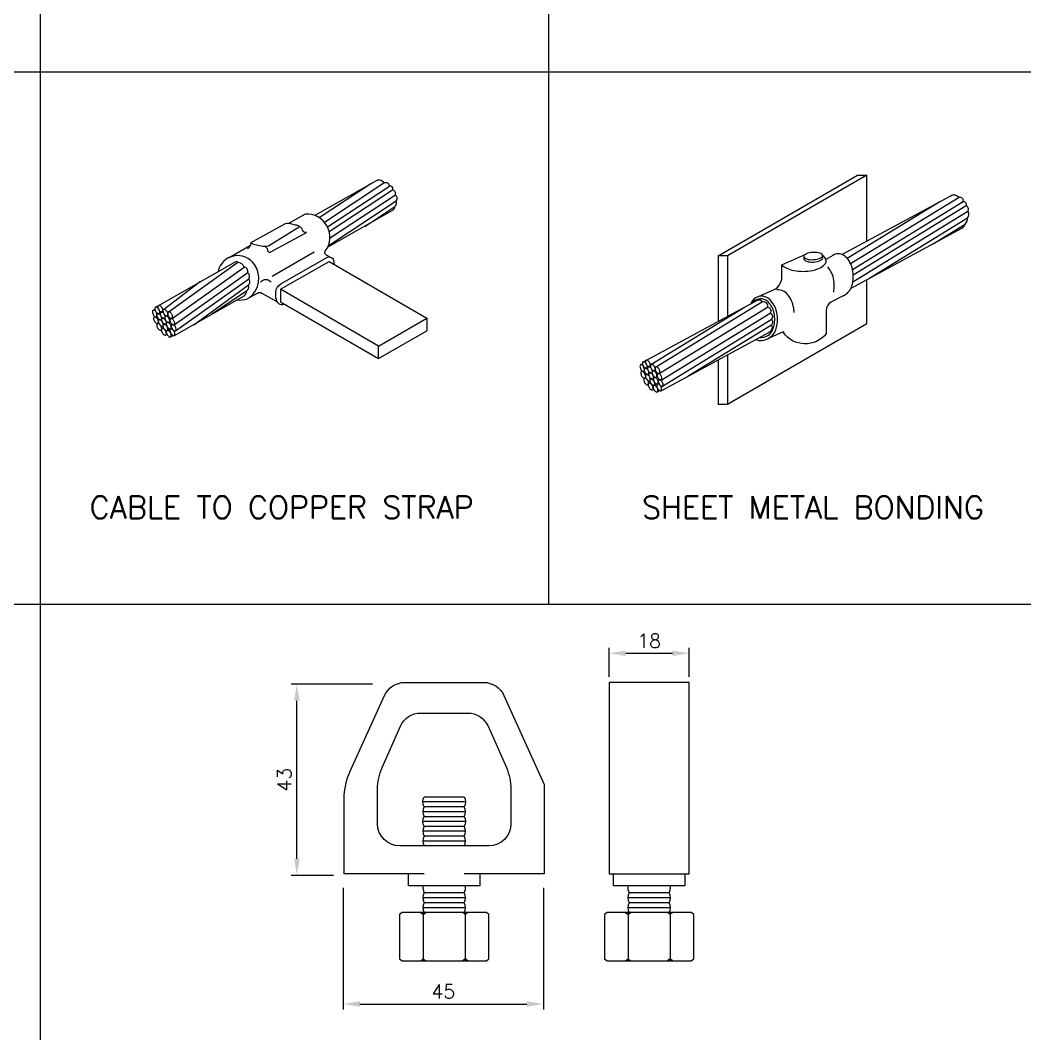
# Model space of a CAD drawing. Header units: inches. Extents: x 1917 to 3477, y 820 to 1550.
# Drawn here: x 2096 to 2276.7, y 1185.1 to 1367.4 of the extents above; entities that cross this region are included whole.
import ezdxf
from ezdxf.enums import TextEntityAlignment as Align

# ---------------------------------------------------------------- set-up
doc = ezdxf.new("R2010")
doc.units = ezdxf.units.IN
doc.header["$MEASUREMENT"] = 0
doc.layers.get('DEFPOINTS').update_dxf_attribs({"color": 8})
for name, color, linetype in [('DIM', 1, 'Continuous'), ('ELDIM', 2, 'Continuous'), ('ELEC', 7, 'Continuous'), ('TITLE', 7, 'Continuous'), ('TXT30', 2, 'Continuous')]:
    doc.layers.add(name, color=color, linetype=linetype)
doc.styles.add('ROMANS', font='romans.shx')
doc.styles.add('romans1', font='romans.shx')
doc.dimstyles.new('SECTIONS', dxfattribs={"dimtxt": 2.5, "dimasz": 3, "dimexe": 1, "dimexo": 1, "dimgap": 1, "dimtad": 1, "dimdec": 0, "dimlfac": 20, "dimzin": 0, "dimdsep": 46, "dimtxsty": 'romans1', "dimcen": 0.625, "dimclrd": 1, "dimclre": 1, "dimclrt": 256, "dimadec": 0, "dimazin": 0, "dimtfac": 1, "dimtdec": 0, "dimtofl": 0, "dimtmove": 0, "dimatfit": 3, "dimfxl": 1, "dimtolj": 1, "dimtzin": 0, "dimarcsym": 0})

# ---------------------------------------------------------------- blocks, each defined once
blk = doc.blocks.new('*D76')
at = {"layer": 'DEFPOINTS', "color": 0, "transparency": 16777216}
for p in [(2216.35, 1253.54), (2201.95, 1248.29), (2216.35, 1248.29)]:
    blk.add_point(p, dxfattribs=at)
at = {"layer": 'DIM', "color": 1, "lineweight": -2, "transparency": 16777216}
for p, q in [((2201.95, 1249.29), (2201.95, 1254.54)), ((2216.35, 1249.29), (2216.35, 1254.54)), ((2204.95, 1253.54), (2213.35, 1253.54))]:
    blk.add_line(p, q, dxfattribs=at)
at = {"layer": 'DIM', "color": 1, "transparency": 16777216}
for points in [[(2204.95, 1254.04), (2204.95, 1253.04), (2201.95, 1253.54)], [(2213.35, 1254.04), (2213.35, 1253.04), (2216.35, 1253.54)]]:
    blk.add_solid(points, dxfattribs=at)
at = {"layer": 'DIM', "color": 7, "transparency": 16777216, "insert": (2209.15, 1255.79), "char_height": 2.5, "attachment_point": 5, "style": 'romans1'}
blk.add_mtext('\\A1;18', dxfattribs=at)
blk = doc.blocks.new('*D77')
at = {"layer": 'DEFPOINTS', "color": 0, "transparency": 16777216}
for p in [(2154.12, 1212.36), (2190.12, 1212.36), (2190.12, 1190.46)]:
    blk.add_point(p, dxfattribs=at)
at = {"layer": 'DIM', "color": 1, "lineweight": -2, "transparency": 16777216}
for p, q in [((2154.12, 1211.36), (2154.12, 1189.46)), ((2190.12, 1211.36), (2190.12, 1189.46)), ((2157.12, 1190.46), (2187.12, 1190.46))]:
    blk.add_line(p, q, dxfattribs=at)
at = {"layer": 'DIM', "color": 1, "transparency": 16777216}
for points in [[(2157.12, 1190.96), (2157.12, 1189.96), (2154.12, 1190.46)], [(2187.12, 1190.96), (2187.12, 1189.96), (2190.12, 1190.46)]]:
    blk.add_solid(points, dxfattribs=at)
at = {"layer": 'DIM', "color": 7, "transparency": 16777216, "insert": (2172.12, 1192.71), "char_height": 2.5, "attachment_point": 5, "style": 'romans1'}
blk.add_mtext('\\A1;45', dxfattribs=at)
blk = doc.blocks.new('*D78')
at = {"layer": 'DEFPOINTS', "color": 0, "transparency": 16777216}
for p in [(2145.77, 1247.99), (2160.38, 1247.99), (2153.38, 1213.59)]:
    blk.add_point(p, dxfattribs=at)
at = {"layer": 'DIM', "color": 1, "lineweight": -2, "transparency": 16777216}
for p, q in [((2159.38, 1247.99), (2144.77, 1247.99)), ((2145.77, 1216.59), (2145.77, 1244.99)), ((2152.38, 1213.59), (2144.77, 1213.59))]:
    blk.add_line(p, q, dxfattribs=at)
at = {"layer": 'DIM', "color": 1, "transparency": 16777216}
for points in [[(2145.27, 1244.99), (2146.27, 1244.99), (2145.77, 1247.99)], [(2145.27, 1216.59), (2146.27, 1216.59), (2145.77, 1213.59)]]:
    blk.add_solid(points, dxfattribs=at)
at = {"layer": 'DIM', "color": 7, "transparency": 16777216, "insert": (2143.52, 1230.79), "char_height": 2.5, "attachment_point": 5, "rotation": 90, "style": 'romans1'}
blk.add_mtext('\\A1;43', dxfattribs=at)

msp = doc.modelspace()

# ---------------------------------------------------------------- linework, layer by layer
at = {"layer": 'ELDIM'}
for p, q in [((2133.59561, 1324.70206), (2137.44482, 1326.9025)), ((2141.32546, 1321.36681), (2148.90717, 1325.70096)), ((2221.59218, 1325.03335), (2221.59218, 1313.24669)), ((2223.26392, 1325.03335), (2223.26392, 1314.2549)), ((2233.03609, 1323.38686), (2237.35365, 1325.3198)), ((2240.3641, 1325.01096), (2240.3641, 1324.5592)), ((2142.84901, 1318.98589), (2151.56379, 1323.96778)), ((2236.98959, 1324.89925), (2236.98959, 1324.44749)), ((2176.11581, 1226.80811), (2168.45023, 1226.80811)), ((2176.11581, 1225.04721), (2168.45023, 1225.04721)), ((2176.11581, 1223.27964), (2168.45023, 1223.27964)), ((2176.11581, 1221.51874), (2168.45023, 1221.51874)), ((2176.11581, 1219.75117), (2168.45023, 1219.75117)), ((2176.11581, 1209.55211), (2168.45023, 1209.55211)), ((2212.98396, 1209.55211), (2205.31838, 1209.55211)), ((2176.11581, 1207.78454), (2168.45023, 1207.78454)), ((2168.50377, 1206.91665), (2168.50377, 1198.22154)), ((2176.06227, 1206.91665), (2176.06227, 1198.22154)), ((2212.98396, 1207.78454), (2205.31838, 1207.78454)), ((2205.37192, 1206.91665), (2205.37192, 1198.22154)), ((2212.93042, 1206.91665), (2212.93042, 1198.22154))]:
    msp.add_line(p, q, dxfattribs=at)
for points in [[(2248.32764, 1327.52765), (2248.32764, 1339.5039), (2223.26392, 1325.03335), (2221.59218, 1325.03335), (2246.65591, 1339.5039), (2248.32764, 1339.5039)], [(2223.26392, 1307.22074), (2223.26392, 1298.34844), (2248.32764, 1312.81899), (2248.32764, 1320.60771)], [(2230.90157, 1310.32765), (2233.33337, 1311.41635), (2233.33337, 1311.17214)], [(2221.59218, 1306.31767), (2221.59218, 1298.34844), (2223.26392, 1298.34844)], [(2178.68302, 1213.8926), (2178.68302, 1211.69335), (2165.88302, 1211.69335), (2165.88302, 1213.8926)], [(2215.55117, 1213.8926), (2215.55117, 1211.69335), (2202.75117, 1211.69335), (2202.75117, 1213.8926)], [(2168.05122, 1206.91665), (2168.50377, 1206.55193), (2168.95631, 1206.91665)], [(2176.51481, 1206.91665), (2176.06227, 1206.55193), (2175.60972, 1206.91665)], [(2204.91937, 1206.91665), (2205.37192, 1206.55193), (2205.82446, 1206.91665)], [(2213.38297, 1206.91665), (2212.93042, 1206.55193), (2212.47788, 1206.91665)], [(2168.05122, 1198.22154), (2168.50377, 1198.58626), (2168.95631, 1198.22154)], [(2176.51481, 1198.22154), (2176.06227, 1198.58626), (2175.60972, 1198.22154)], [(2204.91937, 1198.22154), (2205.37192, 1198.58626), (2205.82446, 1198.22154)], [(2213.38297, 1198.22154), (2212.93042, 1198.58626), (2212.47788, 1198.22154)]]:
    msp.add_lwpolyline(points, dxfattribs=at)
for points in [[(2151.73856, 1324.78517), (2151.00871, 1325.20732, -0.448629786), (2150.88286, 1325.81883, 0.636885765), (2147.27507, 1332.52205), (2144.38121, 1330.86775)], [(2137.92415, 1327.11849, -0.034707893), (2137.74899, 1327.16866, -0.09281329), (2137.56419, 1327.26187, -0.479697741), (2137.55752, 1327.42541, -0.091270349), (2137.73606, 1327.53687, -0.060108948), (2137.9008, 1327.62071, -0.005851946), (2137.9805, 1327.65716), (2143.73448, 1330.82252, -0.131390068), (2144.59816, 1330.8257), (2145.63721, 1330.52945)], [(2137.90283, 1327.12321), (2139.34846, 1326.80319, 0.131390068), (2140.64398, 1326.80797), (2145.90438, 1330.03104, 0.014650323), (2145.97748, 1330.05519, 0.09281329), (2146.16228, 1330.1484, 0.461359424), (2146.16895, 1330.31194, 0.091270349), (2145.99041, 1330.4234, 0.048269032), (2145.77121, 1330.4937, 0.021010601), (2145.59249, 1330.54188)], [(2140.98875, 1325.67294), (2147.50459, 1329.22578, -0.42750335), (2146.77701, 1329.63054, 0.247545323), (2146.20682, 1330.25441)], [(2137.20434, 1317.45434, 0.401916313), (2138.11656, 1323.45288, 0.660119685), (2131.59121, 1322.19002)], [(2139.7713, 1326.73139, -0.382818197), (2140.47692, 1326.04178, 0.472789611), (2140.99057, 1325.67364)], [(2228.96868, 1317.72843), (2231.55313, 1318.88547, 0.295654782), (2233.03609, 1321.17417), (2233.03609, 1323.38824, 0.090307857), (2233.91116, 1322.77218, 0.0610668), (2235.16172, 1322.36979, 0.094513272), (2238.52897, 1322.36979, 0.0610668), (2239.77953, 1322.77218, 0.102164579), (2240.75064, 1323.49056, 0.184621834), (2240.99491, 1324.12955, 0.231734237), (2240.36886, 1325.07727)], [(2244.03695, 1317.82033, 0.220305024), (2245.54253, 1319.39697, 0.067359094), (2245.81677, 1320.39896, 0.047865567), (2245.8525, 1321.83891, 0.049006628), (2245.55315, 1323.25216, 0.057099973), (2244.9398, 1324.33837, 0.101415194), (2244.12631, 1325.11867, 0.317504574), (2242.18398, 1325.03632), (2240.94169, 1324.36524)], [(2142.01314, 1317.26279), (2142.01314, 1318.50091, -0.269096029), (2142.85521, 1319.95224), (2151.14896, 1324.69344, -0.575924875), (2152.39966, 1323.96778), (2152.39966, 1323.48431)], [(2236.98959, 1324.50706, 0.245194367), (2237.08998, 1324.2572, 0.096039728), (2237.50704, 1324.02291, 0.052844302), (2238.01946, 1323.91114, 0.074328744), (2239.39912, 1323.98095, 0.052844302), (2239.89763, 1324.14386, 0.096039728), (2240.28892, 1324.41906, 0.143742442), (2240.3641, 1324.56317, 0.207117564)], [(2242.3617, 1318.48139, 0.017886178), (2242.40813, 1318.75448, 0.047865567), (2242.44387, 1320.19443, 0.049006628), (2242.14452, 1321.60768, 0.057099973), (2241.53116, 1322.69389, 0.036183008), (2241.27715, 1323.01033, 0.317504574)], [(2139.21136, 1320.34001), (2139.76936, 1320.6631, -0.268496728), (2140.60671, 1320.6633), (2141.16235, 1320.34191)], [(2136.81493, 1317.24808), (2138.65595, 1318.31407, -0.268496728), (2139.4933, 1318.31426), (2142.15521, 1316.7746)], [(2228.35659, 1309.93124, 0.408837245), (2231.91841, 1311.69315, 0.066418375), (2232.19412, 1312.71115, 0.048313107), (2232.22831, 1314.11584, 0.050173574), (2231.93041, 1315.51585, 0.057914819), (2231.31659, 1316.60979, 0.100696864), (2230.44471, 1317.44509, 0.485780425), (2227.44653, 1316.40743, 0.464205028)], [(2235.22422, 1314.82917, 0.014497614), (2235.20596, 1315.25131, 0.050173574), (2234.90807, 1316.65133, 0.057914819), (2234.29425, 1317.74527, 0.100696864), (2233.42236, 1318.58057, 0.172482978), (2232.10574, 1318.88831, 0.464205028)], [(2244.03904, 1317.82116), (2241.87209, 1316.65058, 0.275550336), (2240.99491, 1315.17973), (2240.99491, 1311.00596, -0.502551812), (2233.31468, 1311.19843)], [(2228.97633, 1310.30656, 0.352441467), (2231.44979, 1311.8726, 0.067359094), (2231.6966, 1312.7744, 0.047865567), (2231.72876, 1314.07035, 0.049006628), (2231.45935, 1315.34228, 0.057099973), (2230.90733, 1316.31987, 0.101415194), (2230.17519, 1317.02214, 0.362262257), (2227.54419, 1316.46015, 0.315591356)], [(2168.68707, 1213.8926), (2154.28302, 1213.8926), (2154.28302, 1227.35499, -0.106986196), (2155.35711, 1232.3173), (2161.54729, 1245.9467, -0.294190285), (2165.18925, 1248.2926), (2179.37678, 1248.2926, -0.294190285), (2183.01875, 1245.9467), (2190.28302, 1229.95239), (2190.28302, 1213.8926), (2175.87896, 1213.8926)], [(2180.28302, 1218.88329), (2164.28302, 1218.88329, -0.414213562), (2160.28302, 1222.88329), (2160.28302, 1229.11026, -0.104706766), (2161.10685, 1233.00113), (2164.38994, 1240.40639, -0.296641182), (2168.04668, 1242.78519), (2176.51936, 1242.78519, -0.296641182), (2180.17609, 1240.40639), (2183.45918, 1233.00113, -0.104706766), (2184.28302, 1229.11026), (2184.28302, 1222.88329, -0.414213562), (2180.28302, 1218.88329)], [(2175.87896, 1218.88329, 0.269053911), (2175.87896, 1220.64419), (2168.68707, 1220.64419, 0.269053911), (2168.68707, 1218.88329)], [(2175.87896, 1208.68422, 0.269053911), (2175.87896, 1210.44512), (2168.68707, 1210.44512, 0.269053911), (2168.68707, 1208.68422)], [(2212.74712, 1208.68422, 0.269053911), (2212.74712, 1210.44512), (2205.55522, 1210.44512, 0.269053911), (2205.55522, 1208.68422)], [(2175.87896, 1206.91665, 0.269053911), (2175.87896, 1208.67756), (2168.68707, 1208.67756, 0.269053911), (2168.68707, 1206.91665)], [(2212.74712, 1206.91665, 0.269053911), (2212.74712, 1208.67756), (2205.55522, 1208.67756, 0.269053911), (2205.55522, 1206.91665)]]:
    msp.add_lwpolyline(points, format="xyb", dxfattribs=at)
for points in [[(2240.37076, 1325.05572, 0.207117564), (2240.2692, 1325.26121, 0.096039728), (2239.85214, 1325.49551, 0.052844302), (2239.33972, 1325.60727, 0.08479282), (2237.96006, 1325.53747, 0.052844302), (2237.46155, 1325.37455, 0.096039728), (2237.07026, 1325.09936, 0.430112976), (2237.09152, 1324.67917, 0.096039728), (2237.50859, 1324.44488, 0.052844302), (2238.021, 1324.33311, 0.074328744), (2239.40066, 1324.40292, 0.052844302), (2239.89917, 1324.56583, 0.096039728), (2240.29046, 1324.84103, 0.207117564)], [(2175.87896, 1227.70113, -0.269053911), (2175.87896, 1225.94023), (2168.68707, 1225.94023, -0.269053911), (2168.68707, 1227.70113)], [(2175.87896, 1224.17266, -0.269053911), (2175.87896, 1222.41176), (2168.68707, 1222.41176, -0.269053911), (2168.68707, 1224.17266)]]:
    msp.add_lwpolyline(points, format="xyb", close=True, dxfattribs=at)
for points in [[(2201.95117, 1248.2926), (2201.95117, 1213.8926), (2216.35117, 1213.8926), (2216.35117, 1248.2926)], [(2164.25211, 1198.58626), (2164.70466, 1198.22154), (2179.86138, 1198.22154), (2180.31392, 1198.58626), (2180.31392, 1206.55193), (2179.86138, 1206.91665), (2164.70466, 1206.91665), (2164.25211, 1206.55193)], [(2201.12027, 1198.58626), (2201.57281, 1198.22154), (2216.72953, 1198.22154), (2217.18207, 1198.58626), (2217.18207, 1206.55193), (2216.72953, 1206.91665), (2201.57281, 1206.91665), (2201.12027, 1206.55193)]]:
    msp.add_lwpolyline(points, close=True, dxfattribs=at)
for centre, radius, start, end in [((2136.42293, 1327.33533), 1.10977, 294.6450487, 359.2834915), ((2135.66092, 1320.53712), 3.48281, 260.2949789, 288.689518), ((2143.11695, 1317.34811), 1.1071, 176.3210392, 292.1067131), ((2170.20482, 1225.05978), 1.75464, 149.8819212, 210.1180788), ((2174.36121, 1225.05978), 1.75464, 329.8819212, 30.1180788), ((2170.20482, 1221.53131), 1.75464, 149.8819212, 210.1180788), ((2174.36121, 1221.53131), 1.75464, 329.8819212, 30.1180788), ((2170.20482, 1211.33224), 1.75464, 168.1236339, 210.1180788), ((2174.36121, 1211.33224), 1.75464, 329.8819212, 11.8763661), ((2207.07298, 1211.33224), 1.75464, 168.1236339, 210.1180788), ((2211.22936, 1211.33224), 1.75464, 329.8819212, 11.8763661)]:
    msp.add_arc(centre, radius, start, end, dxfattribs=at)
at = {"layer": 'ELEC', "color": 1}
for p, q in [((2149.79321, 1331.88972), (2159.10525, 1338.01119)), ((2150.72271, 1331.08928), (2161.43205, 1338.13155)), ((2151.27777, 1330.21009), (2162.44386, 1337.55335)), ((2151.57716, 1329.35201), (2162.97495, 1336.84796)), ((2151.66009, 1328.15911), (2163.495, 1335.94491)), ((2151.39239, 1326.81658), (2163.6613, 1334.88657)), ((2244.77244, 1324.55708), (2261.46719, 1334.79109)), ((2245.73884, 1322.54632), (2265.65928, 1334.75769)), ((2151.2856, 1326.55984), (2163.21673, 1333.34754)), ((2158.00777, 1330.30936), (2163.40825, 1333.86817)), ((2122.59405, 1314.87679), (2135.1615, 1323.85141)), ((2151.56379, 1323.96778), (2169.16512, 1313.76732)), ((2123.68376, 1312.57822), (2136.93577, 1322.00699)), ((2121.7462, 1315.32832), (2128.42293, 1320.42988)), ((2123.93548, 1311.49913), (2137.11516, 1320.87719)), ((2127.24228, 1312.61909), (2137.09404, 1319.80791)), ((2130.49489, 1314.60111), (2136.90405, 1318.82546)), ((2210.30109, 1304.99658), (2229.52185, 1316.77904)), ((2119.85602, 1315.20054), (2120.22252, 1315.4143)), ((2120.06823, 1313.98417), (2120.20085, 1314.06152)), ((2120.40257, 1313.99387), (2120.60788, 1314.11362)), ((2120.98767, 1314.58415), (2121.1623, 1314.69706)), ((2121.55539, 1314.89408), (2121.68655, 1314.97888)), ((2122.48088, 1314.20256), (2122.61534, 1314.28949)), ((2209.46846, 1305.47561), (2226.30608, 1315.79719)), ((2210.98423, 1303.84467), (2230.4593, 1315.78303)), ((2211.31499, 1302.66357), (2230.92943, 1314.68737)), ((2122.71693, 1312.99565), (2122.97662, 1313.16356)), ((2160.45034, 1308.78543), (2169.16512, 1313.76732)), ((2169.16512, 1313.76732), (2169.16512, 1311.49849)), ((2211.53125, 1301.57682), (2231.10209, 1313.57389)), ((2216.19542, 1303.40236), (2231.18999, 1312.59414)), ((2121.28645, 1311.63525), (2121.39197, 1311.6968)), ((2121.50118, 1311.94473), (2121.75983, 1312.09559)), ((2122.19776, 1310.7842), (2122.40714, 1310.90632)), ((2122.45483, 1311.60738), (2122.86007, 1311.86939)), ((2123.06809, 1310.41557), (2123.52194, 1310.68028)), ((2123.08736, 1311.88741), (2123.26925, 1312.00502)), ((2160.45034, 1306.5166), (2169.16512, 1311.49849)), ((2211.29553, 1300.75546), (2230.70291, 1311.23925)), ((2207.57512, 1305.40976), (2207.94842, 1305.61141)), ((2209.26354, 1305.04785), (2209.39741, 1305.12831)), ((2207.7474, 1304.1871), (2207.88248, 1304.26007)), ((2208.08188, 1304.18585), (2208.291, 1304.29882)), ((2208.68599, 1304.75666), (2208.86422, 1304.86379)), ((2210.16591, 1304.32641), (2210.30314, 1304.4089)), ((2210.36233, 1303.11242), (2210.62738, 1303.27174)), ((2208.88809, 1301.79957), (2208.99557, 1301.85763)), ((2209.11284, 1302.10185), (2209.37629, 1302.24416)), ((2210.05493, 1301.73347), (2210.46854, 1301.98208)), ((2210.69629, 1301.99265), (2210.88193, 1302.10424)), ((2209.77106, 1300.91915), (2209.98432, 1301.03435)), ((2210.62886, 1300.52222), (2211.09114, 1300.77195))]:
    msp.add_line(p, q, dxfattribs=at)
for points in [[(2149.08151, 1332.32344), (2160.31821, 1338.70198, -0.304489025), (2161.43405, 1338.12795, -0.578900393), (2162.39082, 1337.52975)], [(2243.84883, 1325.26298), (2263.2861, 1335.7571, -0.406156978), (2264.9115, 1335.51862), (2245.40971, 1323.56388)], [(2245.80724, 1320.33205), (2266.51755, 1333.03019, 0.421185519), (2266.1792, 1334.04278)], [(2245.86601, 1321.59065), (2266.1792, 1334.04278, 0.693175596), (2265.63921, 1334.70862, 0.632731816), (2264.9115, 1335.51862)], [(2248.66251, 1320.94096), (2266.4262, 1331.83023, 0.38138329), (2266.48953, 1333.02838)], [(2245.47432, 1319.21872), (2265.42384, 1329.99537, 0.217579204), (2266.00854, 1330.8201)], [(2260.11824, 1327.1293), (2265.98694, 1330.72686, 0.251248975), (2266.4262, 1331.83023)], [(2120.25542, 1315.70752), (2134.89286, 1324.02424, -0.274181976), (2135.11442, 1323.83319)], [(2123.31453, 1313.74786), (2136.28834, 1322.99026, 0.298031818), (2135.15392, 1323.83338)], [(2123.72676, 1310.67049), (2136.281, 1317.80826, 0.250924417), (2136.70569, 1318.65666, 0.389700126), (2137.0172, 1319.74432, 0.466140616), (2137.1015, 1320.86053, 0.483038431), (2136.87973, 1321.96542, 0.519983473), (2136.23373, 1322.97942)], [(2121.34064, 1315.86725, 0.064948126), (2121.17652, 1316.00832, 0.104202953), (2120.99022, 1316.08114, 0.363379644), (2120.79241, 1315.96607, 0.104202953), (2120.76362, 1315.76813, 0.064948126), (2120.80511, 1315.55572, 0.109374221), (2121.07986, 1315.0834, 0.064948126), (2121.24399, 1314.94233, 0.104202953), (2121.43029, 1314.86951, 0.351652346), (2121.6281, 1314.98458, 0.104202953), (2121.65689, 1315.18252, 0.064948126), (2121.6154, 1315.39493, 0.094620221), (2121.36811, 1315.83564)], [(2207.9909, 1305.90339), (2228.65139, 1317.05793, -0.406633794), (2229.49207, 1316.77502, -0.517214418), (2230.45789, 1315.77535, -0.588590249), (2230.92356, 1314.68951, -0.5941072), (2231.09602, 1313.5692, -0.474517816), (2231.14776, 1312.5523, -0.469455657), (2230.61311, 1311.19069)], [(2120.38333, 1315.00113, 0.064948126), (2120.24193, 1315.16498, 0.104202953), (2120.06849, 1315.26462, 0.348954974), (2119.8558, 1315.18014, 0.104202953), (2119.79798, 1314.98866, 0.064948126), (2119.80753, 1314.77244, 0.096437783), (2120.00923, 1314.26461, 0.064948126), (2120.15063, 1314.10077, 0.104202953), (2120.32407, 1314.00113, 0.365419936), (2120.53676, 1314.0856, 0.104202953), (2120.59457, 1314.27709, 0.064948126), (2120.58503, 1314.4933, 0.106943566), (2120.37003, 1315.02095)], [(2120.56282, 1313.80984, 0.064948126), (2120.39869, 1313.95091, 0.104202953), (2120.21239, 1314.02373, 0.363379644), (2120.01458, 1313.90866, 0.104202953), (2119.98579, 1313.71072, 0.064948126), (2120.02729, 1313.49831, 0.109374221), (2120.30204, 1313.02599, 0.064948126), (2120.46617, 1312.88492, 0.104202953), (2120.65246, 1312.8121, 0.351652346), (2120.85028, 1312.92717, 0.104202953), (2120.87907, 1313.12511, 0.064948126), (2120.83757, 1313.33752, 0.094620221), (2120.59029, 1313.77824)], [(2120.7939, 1315.57096, 0.064948126), (2120.62978, 1315.71204, 0.104202953), (2120.44348, 1315.78486, 0.363379644), (2120.24567, 1315.66979, 0.104202953), (2120.21687, 1315.47185, 0.064948126), (2120.25837, 1315.25944, 0.109374221), (2120.53312, 1314.78712, 0.064948126), (2120.69725, 1314.64605, 0.104202953), (2120.88355, 1314.57322, 0.351652346), (2121.08136, 1314.68829, 0.104202953), (2121.11015, 1314.88623, 0.064948126), (2121.06866, 1315.09864, 0.094620221), (2120.82137, 1315.53936)], [(2121.13457, 1314.45075, 0.064948126), (2120.97044, 1314.59182, 0.104202953), (2120.78414, 1314.66464, 0.363379644), (2120.58633, 1314.54957, 0.104202953), (2120.55754, 1314.35163, 0.064948126), (2120.59903, 1314.13922, 0.109374221), (2120.87379, 1313.6669, 0.064948126), (2121.03791, 1313.52583, 0.104202953), (2121.22421, 1313.45301, 0.351652346), (2121.42202, 1313.56808, 0.104202953), (2121.45082, 1313.76602, 0.064948126), (2121.40932, 1313.97843, 0.094620221), (2121.16204, 1314.41914)], [(2121.73966, 1314.7408, 0.064948126), (2121.57554, 1314.88188, 0.104202953), (2121.38924, 1314.9547, 0.363379644), (2121.19143, 1314.83963, 0.104202953), (2121.16264, 1314.64169, 0.064948126), (2121.20413, 1314.42928, 0.109374221), (2121.47888, 1313.95696, 0.064948126), (2121.64301, 1313.81589, 0.104202953), (2121.82931, 1313.74307, 0.351652346), (2122.02712, 1313.85813, 0.104202953), (2122.05591, 1314.05608, 0.064948126), (2122.01442, 1314.26849, 0.094620221), (2121.76713, 1314.7092)], [(2122.25346, 1315.16508, 0.064948126), (2122.08934, 1315.30615, 0.104202953), (2121.90304, 1315.37898, 0.363379644), (2121.70523, 1315.26391, 0.104202953), (2121.67644, 1315.06597, 0.064948126), (2121.71793, 1314.85356, 0.109374221), (2121.99268, 1314.38124, 0.064948126), (2122.15681, 1314.24017, 0.104202953), (2122.34311, 1314.16734, 0.351652346), (2122.54092, 1314.28241, 0.104202953), (2122.56971, 1314.48035, 0.064948126), (2122.52822, 1314.69276, 0.094620221), (2122.28093, 1315.13348)], [(2122.57833, 1314.0079, 0.064948126), (2122.4142, 1314.14897, 0.104202953), (2122.2279, 1314.2218, 0.363379644), (2122.03009, 1314.10673, 0.104202953), (2122.0013, 1313.90878, 0.064948126), (2122.04279, 1313.69638, 0.109374221), (2122.31755, 1313.22406, 0.064948126), (2122.48167, 1313.08298, 0.104202953), (2122.66797, 1313.01016, 0.351652346), (2122.86578, 1313.12523, 0.104202953), (2122.89457, 1313.32317, 0.064948126), (2122.85308, 1313.53558, 0.094620221), (2122.6058, 1313.9763)], [(2123.10189, 1314.72633, 0.064948126), (2122.93777, 1314.8674, 0.104202953), (2122.75147, 1314.94022, 0.363379644), (2122.55366, 1314.82515, 0.104202953), (2122.52487, 1314.62721, 0.064948126), (2122.56636, 1314.4148, 0.109374221), (2122.84111, 1313.94248, 0.064948126), (2123.00524, 1313.80141, 0.104202953), (2123.19154, 1313.72859, 0.351652346), (2123.38935, 1313.84366, 0.104202953), (2123.41814, 1314.0416, 0.064948126), (2123.37665, 1314.25401, 0.094620221), (2123.12936, 1314.69472)], [(2121.1302, 1312.63153, 0.064948126), (2120.96607, 1312.77261, 0.104202953), (2120.77977, 1312.84543, 0.363379644), (2120.58196, 1312.73036, 0.104202953), (2120.55317, 1312.53242, 0.064948126), (2120.59466, 1312.32001, 0.109374221), (2120.86942, 1311.84769, 0.064948126), (2121.03354, 1311.70662, 0.104202953), (2121.21984, 1311.6338, 0.351652346), (2121.41765, 1311.74886, 0.104202953), (2121.44645, 1311.94681, 0.064948126), (2121.40495, 1312.15922, 0.094620221), (2121.15767, 1312.59993)], [(2121.41031, 1313.35116, 0.064948126), (2121.24618, 1313.49223, 0.104202953), (2121.05989, 1313.56506, 0.363379644), (2120.86208, 1313.44999, 0.104202953), (2120.83328, 1313.25204, 0.064948126), (2120.87478, 1313.03963, 0.109374221), (2121.14953, 1312.56732, 0.064948126), (2121.31366, 1312.42624, 0.104202953), (2121.49996, 1312.35342, 0.351652346), (2121.69777, 1312.46849, 0.104202953), (2121.72656, 1312.66643, 0.064948126), (2121.68507, 1312.87884, 0.094620221), (2121.43778, 1313.31956)], [(2121.98456, 1313.63111, 0.064948126), (2121.82043, 1313.77219, 0.104202953), (2121.63413, 1313.84501, 0.363379644), (2121.43632, 1313.72994, 0.104202953), (2121.40753, 1313.532, 0.064948126), (2121.44903, 1313.31959, 0.109374221), (2121.72378, 1312.84727, 0.064948126), (2121.88791, 1312.7062, 0.104202953), (2122.0742, 1312.63337, 0.351652346), (2122.27202, 1312.74844, 0.104202953), (2122.30081, 1312.94638, 0.064948126), (2122.25931, 1313.15879, 0.094620221), (2122.01203, 1313.59951)], [(2122.22721, 1312.57324, 0.064948126), (2122.06308, 1312.71431, 0.104202953), (2121.87678, 1312.78713, 0.363379644), (2121.67897, 1312.67206, 0.104202953), (2121.65018, 1312.47412, 0.064948126), (2121.69167, 1312.26171, 0.109374221), (2121.96643, 1311.78939, 0.064948126), (2122.13055, 1311.64832, 0.104202953), (2122.31685, 1311.5755, 0.351652346), (2122.51466, 1311.69057, 0.104202953), (2122.54346, 1311.88851, 0.064948126), (2122.50196, 1312.10092, 0.094620221), (2122.25468, 1312.54163)], [(2122.84833, 1312.84741, 0.064948126), (2122.6842, 1312.98849, 0.104202953), (2122.4979, 1313.06131, 0.363379644), (2122.30009, 1312.94624, 0.104202953), (2122.2713, 1312.7483, 0.064948126), (2122.31279, 1312.53589, 0.109374221), (2122.58755, 1312.06357, 0.064948126), (2122.75167, 1311.9225, 0.104202953), (2122.93797, 1311.84967, 0.351652346), (2123.13578, 1311.96474, 0.104202953), (2123.16457, 1312.16269, 0.064948126), (2123.12308, 1312.3751, 0.094620221), (2122.87579, 1312.81581)], [(2123.48363, 1313.55244, 0.064948126), (2123.3195, 1313.69352, 0.104202953), (2123.13321, 1313.76634, 0.363379644), (2122.9354, 1313.65127, 0.104202953), (2122.9066, 1313.45333, 0.064948126), (2122.9481, 1313.24092, 0.109374221), (2123.22285, 1312.7686, 0.064948126), (2123.38698, 1312.62753, 0.104202953), (2123.57328, 1312.55471, 0.351652346), (2123.77109, 1312.66977, 0.104202953), (2123.79988, 1312.86772, 0.064948126), (2123.75838, 1313.08013, 0.094620221), (2123.5111, 1313.52084)], [(2123.74336, 1312.46874, 0.064948126), (2123.57923, 1312.60981, 0.104202953), (2123.39293, 1312.68263, 0.363379644), (2123.19512, 1312.56756, 0.104202953), (2123.16633, 1312.36962, 0.064948126), (2123.20782, 1312.15721, 0.109374221), (2123.48258, 1311.68489, 0.064948126), (2123.64671, 1311.54382, 0.104202953), (2123.833, 1311.471, 0.351652346), (2124.03081, 1311.58606, 0.104202953), (2124.05961, 1311.78401, 0.064948126), (2124.01811, 1311.99642, 0.094620221), (2123.77083, 1312.43713)], [(2121.96938, 1311.74135, 0.064948126), (2121.80525, 1311.88242, 0.104202953), (2121.61895, 1311.95524, 0.363379644), (2121.42114, 1311.84017, 0.104202953), (2121.39235, 1311.64223, 0.064948126), (2121.43385, 1311.42982, 0.109374221), (2121.7086, 1310.9575, 0.064948126), (2121.87273, 1310.81643, 0.104202953), (2122.05902, 1310.74361, 0.351652346), (2122.25684, 1310.85867, 0.104202953), (2122.28563, 1311.05662, 0.064948126), (2122.24413, 1311.26903, 0.094620221), (2121.99685, 1311.70974)], [(2122.85031, 1311.39372, 0.064948126), (2122.68618, 1311.53479, 0.104202953), (2122.49988, 1311.60761, 0.363379644), (2122.30207, 1311.49254, 0.104202953), (2122.27328, 1311.2946, 0.064948126), (2122.31478, 1311.08219, 0.109374221), (2122.58953, 1310.60987, 0.064948126), (2122.75366, 1310.4688, 0.104202953), (2122.93996, 1310.39598, 0.351652346), (2123.13777, 1310.51105, 0.104202953), (2123.16656, 1310.70899, 0.064948126), (2123.12506, 1310.9214, 0.094620221), (2122.87778, 1311.36212)], [(2123.5089, 1311.64603, 0.064948126), (2123.34478, 1311.78711, 0.104202953), (2123.15848, 1311.85993, 0.363379644), (2122.96067, 1311.74486, 0.104202953), (2122.93187, 1311.54692, 0.064948126), (2122.97337, 1311.33451, 0.109374221), (2123.24812, 1310.86219, 0.064948126), (2123.41225, 1310.72112, 0.104202953), (2123.59855, 1310.64829, 0.351652346), (2123.79636, 1310.76336, 0.104202953), (2123.82515, 1310.96131, 0.064948126), (2123.78366, 1311.17371, 0.094620221), (2123.53637, 1311.61443)], [(2208.09562, 1305.1932, 0.064948126), (2207.95966, 1305.36159, 0.104202953), (2207.78957, 1305.46685, 0.358161558), (2207.57423, 1305.38938, 0.104202953), (2207.51018, 1305.19989, 0.064948126), (2207.51265, 1304.98348, 0.104704178), (2207.69761, 1304.46932, 0.064948126), (2207.83357, 1304.30094, 0.104202953), (2208.00366, 1304.19568, 0.346472633), (2208.219, 1304.27314, 0.104202953), (2208.28305, 1304.46263, 0.064948126), (2208.28059, 1304.67904, 0.08996375), (2208.12906, 1305.13544)], [(2208.52462, 1305.74929, 0.064948126), (2208.3652, 1305.89566, 0.104202953), (2208.18138, 1305.97454, 0.372671658), (2207.97991, 1305.86601, 0.104202953), (2207.94466, 1305.66911, 0.064948126), (2207.97918, 1305.45546, 0.092386271), (2208.23833, 1304.9744, 0.064948126), (2208.39775, 1304.82803, 0.104202953), (2208.58157, 1304.74915, 0.360874644), (2208.78304, 1304.85768, 0.104202953), (2208.81829, 1305.05458, 0.064948126), (2208.78377, 1305.26823, 0.102883648), (2208.52319, 1305.75099)], [(2209.08077, 1306.02752, 0.064948126), (2208.92134, 1306.17389, 0.104202953), (2208.73753, 1306.25277, 0.372671658), (2208.53606, 1306.14424, 0.104202953), (2208.5008, 1305.94734, 0.064948126), (2208.53533, 1305.73369, 0.092386271), (2208.79447, 1305.25263, 0.064948126), (2208.9539, 1305.10626, 0.104202953), (2209.13771, 1305.02738, 0.360874644), (2209.33918, 1305.13592, 0.104202953), (2209.37444, 1305.33281, 0.064948126), (2209.33991, 1305.54646, 0.102883648), (2209.07933, 1306.02922)], [(2209.44271, 1304.88862, 0.064948126), (2209.28328, 1305.03499, 0.104202953), (2209.09947, 1305.11387, 0.372671658), (2208.898, 1305.00534, 0.104202953), (2208.86274, 1304.80845, 0.064948126), (2208.89727, 1304.59479, 0.092386271), (2209.15641, 1304.11374, 0.064948126), (2209.31584, 1303.96737, 0.104202953), (2209.49965, 1303.88849, 0.360874644), (2209.70112, 1303.99702, 0.104202953), (2209.73638, 1304.19391, 0.064948126), (2209.70185, 1304.40757, 0.102883648), (2209.44127, 1304.89033)], [(2209.97012, 1305.29586, 0.064948126), (2209.81069, 1305.44223, 0.104202953), (2209.62688, 1305.52111, 0.372671658), (2209.42541, 1305.41257, 0.104202953), (2209.39015, 1305.21568, 0.064948126), (2209.42468, 1305.00203, 0.092386271), (2209.68382, 1304.52097, 0.064948126), (2209.84325, 1304.3746, 0.104202953), (2210.02706, 1304.29572, 0.360874644), (2210.22853, 1304.40425, 0.104202953), (2210.26379, 1304.60115, 0.064948126), (2210.22926, 1304.8148, 0.102883648), (2209.96869, 1305.29756)], [(2210.80373, 1304.82957, 0.064948126), (2210.64431, 1304.97594, 0.104202953), (2210.46049, 1305.05482, 0.372671658), (2210.25902, 1304.94629, 0.104202953), (2210.22377, 1304.74939, 0.064948126), (2210.25829, 1304.53574, 0.092386271), (2210.51744, 1304.05468, 0.064948126), (2210.67686, 1303.90831, 0.104202953), (2210.86068, 1303.82943, 0.360874644), (2211.06215, 1303.93796, 0.104202953), (2211.0974, 1304.13486, 0.064948126), (2211.06288, 1304.34851, 0.102883648), (2210.8023, 1304.83127)], [(2208.23602, 1303.99667, 0.064948126), (2208.0766, 1304.14304, 0.104202953), (2207.89278, 1304.22192, 0.372671658), (2207.69131, 1304.11339, 0.104202953), (2207.65606, 1303.91649, 0.064948126), (2207.69058, 1303.70284, 0.092386271), (2207.94973, 1303.22178, 0.064948126), (2208.10915, 1303.07541, 0.104202953), (2208.29297, 1302.99653, 0.360874644), (2208.49444, 1303.10507, 0.104202953), (2208.52969, 1303.30196, 0.064948126), (2208.49517, 1303.51561, 0.102883648), (2208.23459, 1303.99837)], [(2208.82844, 1304.61852, 0.064948126), (2208.66902, 1304.76489, 0.104202953), (2208.4852, 1304.84377, 0.372671658), (2208.28373, 1304.73524, 0.104202953), (2208.24848, 1304.53835, 0.064948126), (2208.283, 1304.32469, 0.092386271), (2208.54215, 1303.84364, 0.064948126), (2208.70157, 1303.69727, 0.104202953), (2208.88538, 1303.61839, 0.360874644), (2209.08686, 1303.72692, 0.104202953), (2209.12211, 1303.92381, 0.064948126), (2209.08759, 1304.13747, 0.102883648), (2208.82701, 1304.62023)], [(2209.06805, 1303.5105, 0.064948126), (2208.90863, 1303.65687, 0.104202953), (2208.72481, 1303.73575, 0.372671658), (2208.52334, 1303.62722, 0.104202953), (2208.48809, 1303.43033, 0.064948126), (2208.52261, 1303.21667, 0.092386271), (2208.78176, 1302.73561, 0.064948126), (2208.94118, 1302.58924, 0.104202953), (2209.12499, 1302.51036, 0.360874644), (2209.32647, 1302.6189, 0.104202953), (2209.36172, 1302.81579, 0.064948126), (2209.3272, 1303.02944, 0.102883648), (2209.06662, 1303.51221)], [(2209.65115, 1303.77151, 0.064948126), (2209.49173, 1303.91788, 0.104202953), (2209.30791, 1303.99676, 0.372671658), (2209.10644, 1303.88823, 0.104202953), (2209.07119, 1303.69133, 0.064948126), (2209.10571, 1303.47768, 0.092386271), (2209.36486, 1302.99662, 0.064948126), (2209.52428, 1302.85025, 0.104202953), (2209.7081, 1302.77137, 0.360874644), (2209.90957, 1302.87991, 0.104202953), (2209.94482, 1303.0768, 0.064948126), (2209.9103, 1303.29045, 0.102883648), (2209.64972, 1303.77321)], [(2210.25693, 1304.12866, 0.064948126), (2210.09751, 1304.27503, 0.104202953), (2209.91369, 1304.35391, 0.372671658), (2209.71222, 1304.24538, 0.104202953), (2209.67697, 1304.04849, 0.064948126), (2209.71149, 1303.83483, 0.092386271), (2209.97064, 1303.35378, 0.064948126), (2210.13006, 1303.20741, 0.104202953), (2210.31388, 1303.12853, 0.360874644), (2210.51535, 1303.23706, 0.104202953), (2210.5506, 1303.43395, 0.064948126), (2210.51608, 1303.64761, 0.102883648), (2210.2555, 1304.13037)], [(2210.48881, 1302.95996, 0.064948126), (2210.32938, 1303.10633, 0.104202953), (2210.14557, 1303.18521, 0.372671658), (2209.9441, 1303.07668, 0.104202953), (2209.90884, 1302.87978, 0.064948126), (2209.94337, 1302.66613, 0.092386271), (2210.20251, 1302.18507, 0.064948126), (2210.36194, 1302.0387, 0.104202953), (2210.54575, 1301.95982, 0.360874644), (2210.74722, 1302.06836, 0.104202953), (2210.78248, 1302.26525, 0.064948126), (2210.74795, 1302.4789, 0.102883648), (2210.48737, 1302.96167)], [(2211.14685, 1303.64382, 0.064948126), (2210.98742, 1303.79019, 0.104202953), (2210.80361, 1303.86907, 0.372671658), (2210.60214, 1303.76054, 0.104202953), (2210.56688, 1303.56365, 0.064948126), (2210.60141, 1303.34999, 0.092386271), (2210.86055, 1302.86894, 0.064948126), (2211.01998, 1302.72257, 0.104202953), (2211.20379, 1302.64369, 0.360874644), (2211.40526, 1302.75222, 0.104202953), (2211.44052, 1302.94911, 0.064948126), (2211.40599, 1303.16277, 0.102883648), (2211.14542, 1303.64553)], [(2208.76453, 1302.80043, 0.064948126), (2208.60511, 1302.9468, 0.104202953), (2208.42129, 1303.02568, 0.372671658), (2208.21982, 1302.91715, 0.104202953), (2208.18457, 1302.72025, 0.064948126), (2208.21909, 1302.5066, 0.092386271), (2208.47824, 1302.02554, 0.064948126), (2208.63766, 1301.87917, 0.104202953), (2208.82148, 1301.80029, 0.360874644), (2209.02295, 1301.90882, 0.104202953), (2209.0582, 1302.10572, 0.064948126), (2209.02368, 1302.31937, 0.102883648), (2208.7631, 1302.80213)], [(2209.57413, 1301.88325, 0.064948126), (2209.41471, 1302.02962, 0.104202953), (2209.23089, 1302.1085, 0.372671658), (2209.02942, 1301.99997, 0.104202953), (2208.99417, 1301.80308, 0.064948126), (2209.02869, 1301.58942, 0.092386271), (2209.28784, 1301.10836, 0.064948126), (2209.44726, 1300.962, 0.104202953), (2209.63107, 1300.88311, 0.360874644), (2209.83254, 1300.99165, 0.104202953), (2209.8678, 1301.18854, 0.064948126), (2209.83328, 1301.4022, 0.102883648), (2209.5727, 1301.88496)], [(2209.85905, 1302.70626, 0.064948126), (2209.69962, 1302.85263, 0.104202953), (2209.51581, 1302.93151, 0.372671658), (2209.31434, 1302.82298, 0.104202953), (2209.27908, 1302.62608, 0.064948126), (2209.31361, 1302.41243, 0.092386271), (2209.57275, 1301.93137, 0.064948126), (2209.73218, 1301.785, 0.104202953), (2209.91599, 1301.70612, 0.360874644), (2210.11746, 1301.81465, 0.104202953), (2210.15272, 1302.01155, 0.064948126), (2210.11819, 1302.2252, 0.102883648), (2209.85762, 1302.70796)], [(2210.44321, 1301.50698, 0.064948126), (2210.28379, 1301.65335, 0.104202953), (2210.09997, 1301.73223, 0.372671658), (2209.8985, 1301.6237, 0.104202953), (2209.86325, 1301.4268, 0.064948126), (2209.89777, 1301.21315, 0.092386271), (2210.15692, 1300.73209, 0.064948126), (2210.31634, 1300.58572, 0.104202953), (2210.50016, 1300.50684, 0.360874644), (2210.70163, 1300.61537, 0.104202953), (2210.73688, 1300.81227, 0.064948126), (2210.70236, 1301.02592, 0.102883648), (2210.44178, 1301.50868)], [(2211.10971, 1301.7376, 0.064948126), (2210.95029, 1301.88397, 0.104202953), (2210.76647, 1301.96286, 0.372671658), (2210.565, 1301.85432, 0.104202953), (2210.52975, 1301.65743, 0.064948126), (2210.56427, 1301.44377, 0.092386271), (2210.82342, 1300.96272, 0.064948126), (2210.98284, 1300.81635, 0.104202953), (2211.16666, 1300.73747, 0.360874644), (2211.36813, 1300.846, 0.104202953), (2211.40338, 1301.04289, 0.064948126), (2211.36886, 1301.25655, 0.102883648), (2211.10828, 1301.73931)], [(2211.37097, 1302.55219, 0.064948126), (2211.21154, 1302.69856, 0.104202953), (2211.02773, 1302.77744, 0.372671658), (2210.82626, 1302.66891, 0.104202953), (2210.791, 1302.47202, 0.064948126), (2210.82552, 1302.25836, 0.092386271), (2211.08467, 1301.77731, 0.064948126), (2211.24409, 1301.63094, 0.104202953), (2211.42791, 1301.55206, 0.360874644), (2211.62938, 1301.66059, 0.104202953), (2211.66463, 1301.85748, 0.064948126), (2211.63011, 1302.07114, 0.102883648), (2211.36953, 1302.5539)]]:
    msp.add_lwpolyline(points, format="xyb", dxfattribs=at)
msp.add_lwpolyline([(2160.45034, 1308.78543), (2142.84901, 1318.98589), (2142.84901, 1316.71706), (2160.45034, 1306.5166)], close=True, dxfattribs=at)
for centre, radius, start, end in [((2162.56337, 1337.09071), 0.47783, 328.4797381, 108.3853234), ((2162.88895, 1336.18607), 0.64883, 338.3553543, 83.640504), ((2163.04299, 1335.31757), 0.77055, 322.4319056, 58.4677142), ((2162.75562, 1334.56517), 0.95484, 312.3423677, 19.350517), ((2162.68536, 1333.8429), 0.71388, 313.2407219, 1.4367571)]:
    msp.add_arc(centre, radius, start, end, dxfattribs=at)
at = {"layer": 'TITLE'}
for p, q in [((2099.59763, 1549.61161), (2099.59763, 1043.63044)), ((2191.02053, 1549.61161), (2191.02053, 1262.28458)), ((2465.28923, 1358.06026), (2008.17473, 1358.06026)), ((2658.58336, 1262.28458), (1916.75183, 1262.28458))]:
    msp.add_line(p, q, dxfattribs=at)

# ---------------------------------------------------------------- texts
at = {"layer": 'TXT30', "style": 'ROMANS'}
for s, p in [('CABLE TO COPPER STRAP', (2143.04527, 1279.78345)), ('SHEET METAL BONDING', (2238.64751, 1279.78345))]:
    msp.add_text(s, height=4, dxfattribs=at).set_placement(p, align=Align.MIDDLE_CENTER)

# ---------------------------------------------------------------- dimensions: what is measured, and where the dimension line sits
at = {"layer": 'DIM'}
for base, p1, p2, text, picture, middle in [((2216.35117, 1253.54191), (2201.95117, 1248.2926), (2216.35117, 1248.2926), '18', '*D76', (2209.15117, 1255.79191)), ((2190.122, 1190.46074), (2154.122, 1212.35555), (2190.122, 1212.35555), '45', '*D77', (2172.122, 1192.71074))]:
    dim = msp.add_linear_dim(base=base, p1=p1, p2=p2, text=text, dimstyle='SECTIONS', override={"dimlfac": 7.5, "dimclrt": 7}, dxfattribs=at)
    dim.commit()
    dim.dimension.update_dxf_attribs({"geometry": picture, "text_midpoint": middle})
dim = msp.add_linear_dim(base=(2145.77359, 1247.99075), p1=(2153.38168, 1213.59075), p2=(2160.38168, 1247.99075), angle=90, text='43', dimstyle='SECTIONS', override={"dimasz": 3, "dimlfac": 7.5, "dimtxsty": 'romans1', "dimclrt": 7}, dxfattribs=at)
dim.commit()
dim.dimension.update_dxf_attribs({"geometry": '*D78', "text_midpoint": (2143.52359, 1230.79075)})

doc.saveas('drawing.dxf')
